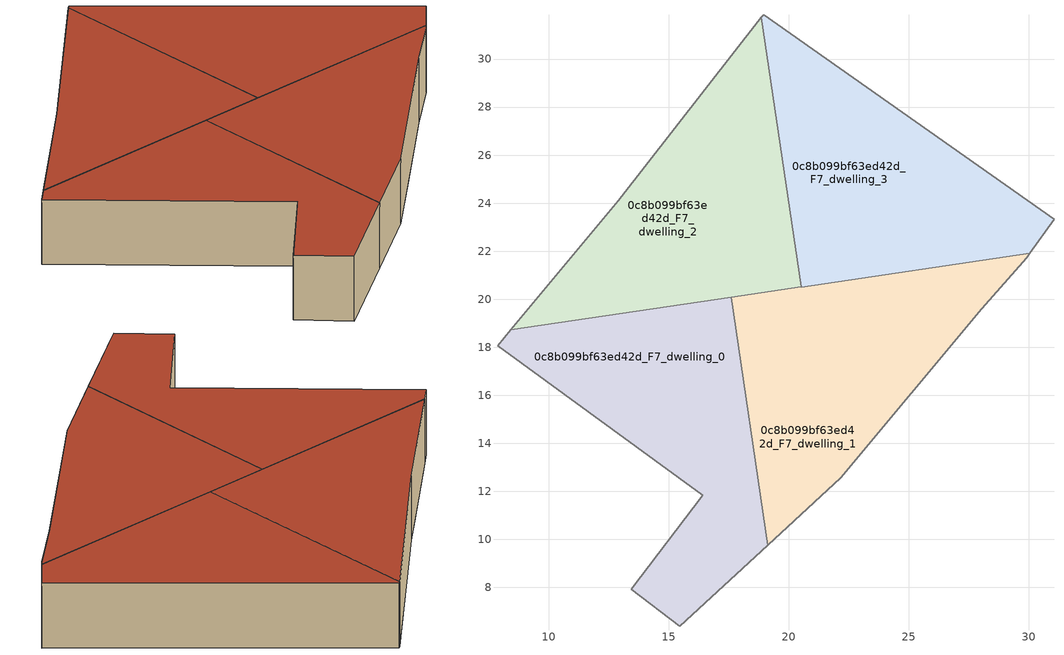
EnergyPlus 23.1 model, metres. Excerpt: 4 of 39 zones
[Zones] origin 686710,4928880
0c8b099bf63ed42d_F7_dwelling_0
 floor to 0c8b099bf63ed42d_F6_dwelling_2 (EU_floor_Construction): 17.93,17.84 18.2,16.03 15.41,12.56 7.87,18.06 8.42,18.71 15.54,19.77 z21
 floor to 0c8b099bf63ed42d_F6_dwelling_0 (EU_floor_Construction): 18.2,16.03 19.13,9.75 15.46,6.38 13.45,7.91 16.42,11.83 15.41,12.56 z21
 floor to 0c8b099bf63ed42d_F6_dwelling_4 (EU_floor_Construction): 17.6,20.07 17.93,17.84 15.54,19.77 z21
 wall adiabatic (EU_wall_Construction): 8.42,18.71 7.87,18.06 16.42,11.83 13.45,7.91 15.46,6.38 19.13,9.75 z21:24
 wall to 0c8b099bf63ed42d_F7_dwelling_1 (EU_wall_Construction): 19.13,9.75 17.6,20.07 z21:24
 wall to 0c8b099bf63ed42d_F7_dwelling_2 (EU_wall_Construction): 17.6,20.07 8.42,18.71 z21:24
 roof outside (EU_roof_Construction): 19.13,9.75 17.6,20.07 8.42,18.71 7.87,18.06 16.42,11.83 13.45,7.91 15.46,6.38 z24
0c8b099bf63ed42d_F7_dwelling_1
 floor to 0c8b099bf63ed42d_F6_dwelling_0 (EU_floor_Construction): 24.54,15.41 22.17,12.55 19.13,9.75 18.2,16.03 20.38,18.75 z21
 floor to 0c8b099bf63ed42d_F6_dwelling_1 (EU_floor_Construction): 30.04,21.91 29.92,21.73 28.04,19.61 24.54,15.41 20.38,18.75 21.97,20.72 z21
 floor to 0c8b099bf63ed42d_F6_dwelling_4 (EU_floor_Construction): 20.89,19.38 18.98,17 17.93,17.84 17.6,20.07 19.66,20.38 z21
 floor to 0c8b099bf63ed42d_F6_dwelling_2 (EU_floor_Construction): 18.98,17 18.2,16.03 17.93,17.84 z21
 floor to 0c8b099bf63ed42d_F6_dwelling_3 (EU_floor_Construction): 21.97,20.72 20.89,19.38 19.66,20.38 z21
 wall adiabatic (EU_wall_Construction): 19.13,9.75 22.17,12.55 28.04,19.61 29.92,21.73 30.04,21.91 z21:24
 wall to 0c8b099bf63ed42d_F7_dwelling_3 (EU_wall_Construction): 30.04,21.91 20.53,20.51 z21:24
 wall to 0c8b099bf63ed42d_F7_dwelling_2 (EU_wall_Construction): 20.53,20.51 17.6,20.07 z21:24
 roof outside (EU_roof_Construction): 22.17,12.55 28.04,19.61 29.92,21.73 30.04,21.91 17.6,20.07 19.13,9.75 z24
0c8b099bf63ed42d_F7_dwelling_2
 floor to 0c8b099bf63ed42d_F6_dwelling_4 (EU_floor_Construction): 18.87,31.74 19.5,27.48 16.09,23.24 19.66,20.38 15.54,19.77 11.79,22.78 12.89,24.11 z21
 floor to 0c8b099bf63ed42d_F6_dwelling_2 (EU_floor_Construction): 15.54,19.77 8.42,18.71 11.79,22.78 z21
 floor to 0c8b099bf63ed42d_F6_dwelling_3 (EU_floor_Construction): 19.5,27.48 20.53,20.51 19.66,20.38 16.09,23.24 z21
 wall adiabatic (EU_wall_Construction): 18.87,31.74 12.89,24.11 8.42,18.71 z21:24
 wall to 0c8b099bf63ed42d_F7_dwelling_3 (EU_wall_Construction): 20.53,20.51 18.87,31.74 z21:24
 roof outside (EU_roof_Construction): 20.53,20.51 18.87,31.74 12.89,24.11 8.42,18.71 z24
0c8b099bf63ed42d_F7_dwelling_3
 floor to 0c8b099bf63ed42d_F6_dwelling_1 (EU_floor_Construction): 31.05,23.34 30.04,21.91 21.97,20.72 26.59,26.47 z21
 floor to 0c8b099bf63ed42d_F6_dwelling_3 (EU_floor_Construction): 26.59,26.47 21.97,20.72 20.53,20.51 19.5,27.48 21.54,30.02 z21
 floor to 0c8b099bf63ed42d_F6_dwelling_4 (EU_floor_Construction): 21.54,30.02 19.5,27.48 18.87,31.74 18.95,31.84 z21
 wall adiabatic (EU_wall_Construction): 30.04,21.91 31.05,23.34 18.95,31.84 18.87,31.74 z21:24
 roof outside (EU_roof_Construction): 30.04,21.91 31.05,23.34 18.95,31.84 18.87,31.74 20.53,20.51 z24
[Building]
EU S2 Campaign: North Axis=0; Terrain=City; Solar Distribution=FullExterior
[Site:Location]
Bologna: Latitude=44.5; Longitude=11.25; Time Zone=1; Elevation=37
[SizingPeriod:WeatherFileDays]
AnnualSizingPeriod: Begin Month=1; Begin Day of Month=1; End Month=12; End Day of Month=31; Day of Week for Start Day=Monday; Use Weather File Daylight Saving Period=No; Use Weather File Rain and Snow Indicators=No
[MATERIAL]
EU_InternalMass_Material: Roughness=MediumRough; Thickness=0.1; Conductivity=1; Density=1800; Specific Heat=900; Thermal Absorptance=0.9; Solar Absorptance=0.7; Visible Absorptance=0.7
[MATERIAL:NOMASS] Roughness=MediumRough; Thermal Absorptance=0.9; Solar Absorptance=0.7; Visible Absorptance=0.7
Name | Thermal Resistance
EU_wall_NoMass | 0.905828
EU_roof_NoMass | 0.37593
EU_floor_NoMass | 0.67114
[CONSTRUCTION]
EU_wall_Construction: EU_wall_NoMass
EU_roof_Construction: EU_roof_NoMass
EU_floor_Construction: EU_floor_NoMass
EU_InternalMass_Construction: EU_InternalMass_Material
[ZONE] Type=1; Multiplier=1; Ceiling Height=autocalculate; Floor Area=autocalculate; Part of Total Floor Area=Yes
Name | Volume
0c8b099bf63ed42d_F7_dwelling_0 | 205.588
0c8b099bf63ed42d_F7_dwelling_1 | 205.611
0c8b099bf63ed42d_F7_dwelling_2 | 205.577
0c8b099bf63ed42d_F7_dwelling_3 | 205.581
[INTERNALMASS] Construction=EU_InternalMass_Construction
Name | Zone or ZoneList | Surface Area
0c8b099bf63ed42d_F7_dwelling_0_EU_InternalMass | 0c8b099bf63ed42d_F7_dwelling_0 | 68.5298
0c8b099bf63ed42d_F7_dwelling_1_EU_InternalMass | 0c8b099bf63ed42d_F7_dwelling_1 | 68.5361
0c8b099bf63ed42d_F7_dwelling_2_EU_InternalMass | 0c8b099bf63ed42d_F7_dwelling_2 | 68.5265
0c8b099bf63ed42d_F7_dwelling_3_EU_InternalMass | 0c8b099bf63ed42d_F7_dwelling_3 | 68.5295
[OTHEREQUIPMENT] Fuel Type=Electricity; Design Level Calculation Method=Watts/Area; Power per Zone Floor Area=1; Fraction Latent=0; Fraction Radiant=0; Fraction Lost=0; Carbon Dioxide Generation Rate=0; EndUse Subcategory=EU_Step8_InternalGains
Name | Zone or ZoneList or Space or SpaceList | Schedule
EU_Step8_InternalGain_0c8b099bf63ed42d_F7_dwelling_0_f000 | 0c8b099bf63ed42d_F7_dwelling_0 | EU_Step8_GainSchedule_0c8b099bf63ed42d_F7_dwelling_0_f000
EU_Step8_InternalGain_0c8b099bf63ed42d_F7_dwelling_1_f000 | 0c8b099bf63ed42d_F7_dwelling_1 | EU_Step8_GainSchedule_0c8b099bf63ed42d_F7_dwelling_1_f000
EU_Step8_InternalGain_0c8b099bf63ed42d_F7_dwelling_2_f000 | 0c8b099bf63ed42d_F7_dwelling_2 | EU_Step8_GainSchedule_0c8b099bf63ed42d_F7_dwelling_2_f000
EU_Step8_InternalGain_0c8b099bf63ed42d_F7_dwelling_3_f000 | 0c8b099bf63ed42d_F7_dwelling_3 | EU_Step8_GainSchedule_0c8b099bf63ed42d_F7_dwelling_3_f000
[ZONEVENTILATION:DESIGNFLOWRATE] Schedule=EU_AlwaysOn; Design Flow Rate Calculation Method=AirChanges/Hour; Air Changes per Hour=0.73129; Ventilation Type=Natural; Fan Pressure Rise=0; Fan Total Efficiency=1; Constant Term Coefficient=1; Temperature Term Coefficient=0; Velocity Term Coefficient=0; Velocity Squared Term Coefficient=0; Minimum Indoor Temperature=-100; Maximum Indoor Temperature=100; Delta Temperature=-100; Minimum Outdoor Temperature=-100; Maximum Outdoor Temperature=100; Maximum Wind Speed=40
Name | Zone or ZoneList or Space or SpaceList
EU_ConstantAir_0c8b099bf63ed42d_F7_dwelling_0 | 0c8b099bf63ed42d_F7_dwelling_0
EU_ConstantAir_0c8b099bf63ed42d_F7_dwelling_1 | 0c8b099bf63ed42d_F7_dwelling_1
EU_ConstantAir_0c8b099bf63ed42d_F7_dwelling_2 | 0c8b099bf63ed42d_F7_dwelling_2
EU_ConstantAir_0c8b099bf63ed42d_F7_dwelling_3 | 0c8b099bf63ed42d_F7_dwelling_3
[HVACTEMPLATE:THERMOSTAT] Constant Heating Setpoint=20; Constant Cooling Setpoint=50
EU_HeatOnly_0c8b099bf63ed42d_F1_dwelling_4; EU_HeatOnly_0c8b099bf63ed42d_F2_dwelling_0; EU_HeatOnly_0c8b099bf63ed42d_F2_dwelling_1; EU_HeatOnly_0c8b099bf63ed42d_F2_dwelling_2; EU_HeatOnly_0c8b099bf63ed42d_F2_dwelling_3; EU_HeatOnly_0c8b099bf63ed42d_F2_dwelling_4; EU_HeatOnly_0c8b099bf63ed42d_F3_dwelling_0; EU_HeatOnly_0c8b099bf63ed42d_F3_dwelling_1; EU_HeatOnly_0c8b099bf63ed42d_F3_dwelling_2; EU_HeatOnly_0c8b099bf63ed42d_F3_dwelling_3; EU_HeatOnly_0c8b099bf63ed42d_F3_dwelling_4; EU_HeatOnly_0c8b099bf63ed42d_F4_dwelling_0; EU_HeatOnly_0c8b099bf63ed42d_F4_dwelling_1; EU_HeatOnly_0c8b099bf63ed42d_F4_dwelling_2; EU_HeatOnly_0c8b099bf63ed42d_F4_dwelling_3; EU_HeatOnly_0c8b099bf63ed42d_F4_dwelling_4; EU_HeatOnly_0c8b099bf63ed42d_F5_dwelling_0; EU_HeatOnly_0c8b099bf63ed42d_F5_dwelling_1; EU_HeatOnly_0c8b099bf63ed42d_F5_dwelling_2; EU_HeatOnly_0c8b099bf63ed42d_F5_dwelling_3; EU_HeatOnly_0c8b099bf63ed42d_F5_dwelling_4; EU_HeatOnly_0c8b099bf63ed42d_F6_dwelling_0; EU_HeatOnly_0c8b099bf63ed42d_F6_dwelling_1; EU_HeatOnly_0c8b099bf63ed42d_F6_dwelling_2; EU_HeatOnly_0c8b099bf63ed42d_F6_dwelling_3; EU_HeatOnly_0c8b099bf63ed42d_F6_dwelling_4; EU_HeatOnly_0c8b099bf63ed42d_F7_dwelling_0; EU_HeatOnly_0c8b099bf63ed42d_F7_dwelling_1; EU_HeatOnly_0c8b099bf63ed42d_F7_dwelling_2; EU_HeatOnly_0c8b099bf63ed42d_F7_dwelling_3
[HVACTEMPLATE:ZONE:IDEALLOADSAIRSYSTEM] System Availability Schedule=EU_AlwaysOn; Maximum Heating Supply Air Temperature=50; Minimum Cooling Supply Air Temperature=13; Maximum Heating Supply Air Humidity Ratio=0.0156; Minimum Cooling Supply Air Humidity Ratio=0.0077; Heating Limit=NoLimit; Cooling Limit=NoLimit; Heating Availability Schedule=EU_AlwaysOn; Cooling Availability Schedule=EU_CoolingOff; Dehumidification Control Type=ConstantSensibleHeatRatio; Cooling Sensible Heat Ratio=0.7; Dehumidification Setpoint=60; Humidification Control Type=None; Humidification Setpoint=30; Outdoor Air Method=None; Outdoor Air Flow Rate per Person=0.00944; Outdoor Air Flow Rate per Zone Floor Area=0; Outdoor Air Flow Rate per Zone=0; Demand Controlled Ventilation Type=None; Outdoor Air Economizer Type=NoEconomizer; Heat Recovery Type=None; Sensible Heat Recovery Effectiveness=0.7; Latent Heat Recovery Effectiveness=0.65
Name | Template Thermostat
0c8b099bf63ed42d_F7_dwelling_0 | EU_HeatOnly_0c8b099bf63ed42d_F7_dwelling_0
0c8b099bf63ed42d_F7_dwelling_1 | EU_HeatOnly_0c8b099bf63ed42d_F7_dwelling_1
0c8b099bf63ed42d_F7_dwelling_2 | EU_HeatOnly_0c8b099bf63ed42d_F7_dwelling_2
0c8b099bf63ed42d_F7_dwelling_3 | EU_HeatOnly_0c8b099bf63ed42d_F7_dwelling_3
[SIZING:ZONE] Zone Cooling Design Supply Air Temperature Input Method=SupplyAirTemperature; Zone Cooling Design Supply Air Temperature=13; Zone Heating Design Supply Air Temperature Input Method=SupplyAirTemperature; Zone Heating Design Supply Air Temperature=50; Zone Cooling Design Supply Air Humidity Ratio=0.008; Zone Heating Design Supply Air Humidity Ratio=0.008; Cooling Design Air Flow Method=DesignDay; Cooling Design Air Flow Rate=0; Cooling Minimum Air Flow per Zone Floor Area=0.000762; Cooling Minimum Air Flow=0; Cooling Minimum Air Flow Fraction=0.2; Heating Design Air Flow Method=DesignDay; Heating Design Air Flow Rate=0; Heating Maximum Air Flow per Zone Floor Area=0.002032; Heating Maximum Air Flow=0.141576; Heating Maximum Air Flow Fraction=0.3; Account for Dedicated Outdoor Air System=No; Dedicated Outdoor Air System Control Strategy=NeutralSupplyAir; Dedicated Outdoor Air Low Setpoint Temperature for Design=autosize; Dedicated Outdoor Air High Setpoint Temperature for Design=autosize; Zone Load Sizing Method=Sensible Load Only No Latent Load; Zone Latent Cooling Design Supply Air Humidity Ratio Input Method=HumidityRatioDifference; Zone Cooling Design Supply Air Humidity Ratio Difference=0.005; Zone Latent Heating Design Supply Air Humidity Ratio Input Method=HumidityRatioDifference; Zone Humidification Design Supply Air Humidity Ratio Difference=0.005
0c8b099bf63ed42d_F7_dwelling_0; 0c8b099bf63ed42d_F7_dwelling_1; 0c8b099bf63ed42d_F7_dwelling_2; 0c8b099bf63ed42d_F7_dwelling_3
[SCHEDULE:CONSTANT]
Name | Hourly Value
EU_AlwaysOn | 1
EU_CoolingOff | 0
[SCHEDULE:FILE] Column Number=1; Rows to Skip at Top=0; Number of Hours of Data=8760; Column Separator=Comma; Interpolate to Timestep=No; Minutes per Item=60; Adjust Schedule for Daylight Savings=Yes
Name | File
EU_Step8_GainSchedule_0c8b099bf63ed42d_F7_dwelling_0_f000 | ../../schedules/0c8b099bf63ed42d/0c8b099bf63ed42d_F7_dwelling_0_f000_gain.csv
EU_Step8_GainSchedule_0c8b099bf63ed42d_F7_dwelling_1_f000 | ../../schedules/0c8b099bf63ed42d/0c8b099bf63ed42d_F7_dwelling_1_f000_gain.csv
EU_Step8_GainSchedule_0c8b099bf63ed42d_F7_dwelling_2_f000 | ../../schedules/0c8b099bf63ed42d/0c8b099bf63ed42d_F7_dwelling_2_f000_gain.csv
EU_Step8_GainSchedule_0c8b099bf63ed42d_F7_dwelling_3_f000 | ../../schedules/0c8b099bf63ed42d/0c8b099bf63ed42d_F7_dwelling_3_f000_gain.csv
